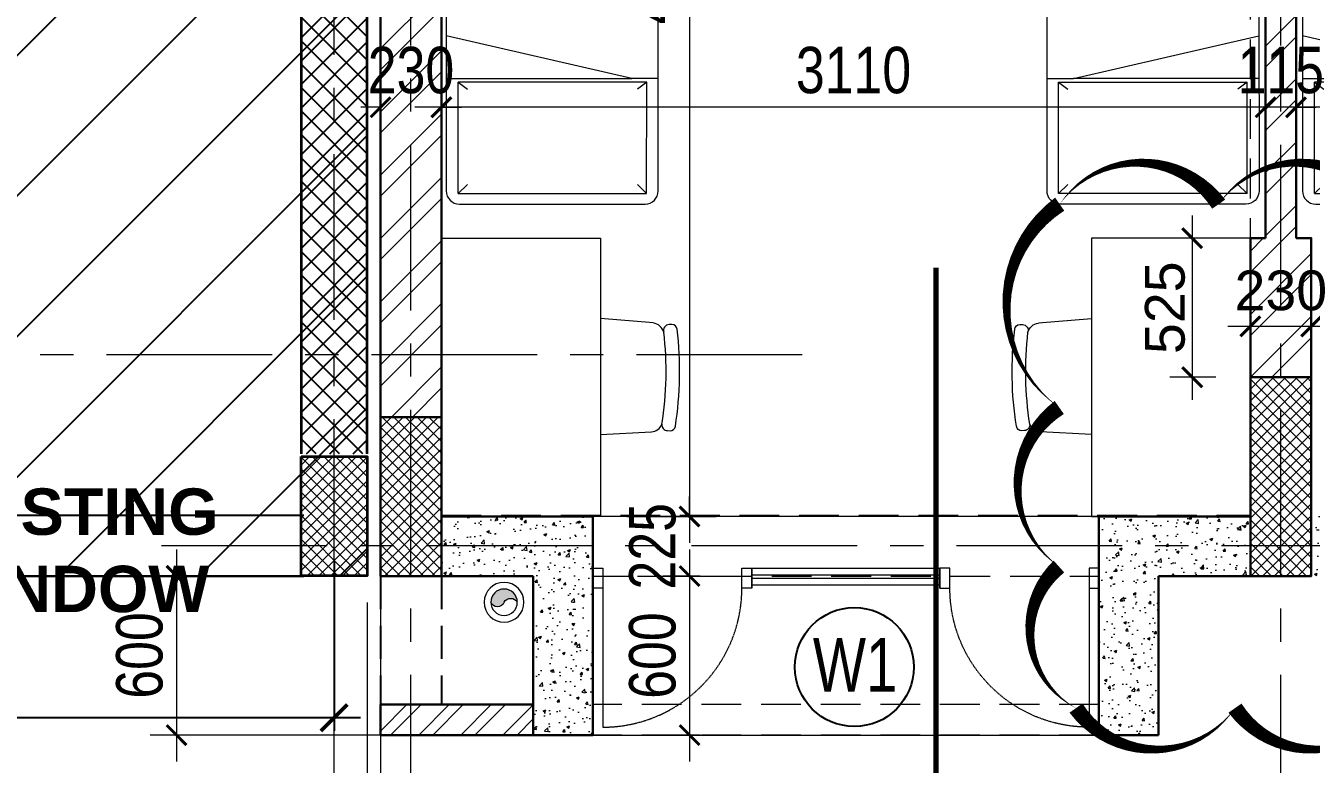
# Model space of a CAD drawing. Header units: millimetres. Extents: x -286480 to 108094, y -227925 to 10018.
# Drawn here: x -30907 to -26056, y -137284 to -134498 of the extents above; entities that cross this region are included whole.
import ezdxf

# ---------------------------------------------------------------- set-up
doc = ezdxf.new("R2010")
doc.units = ezdxf.units.MM
doc.header["$LTSCALE"] = 100
doc.header["$MEASUREMENT"] = 0
doc.header["$PDMODE"] = 67
doc.linetypes.add('CENTER', pattern=[2, 1.25, -0.25, 0.25, -0.25])
doc.linetypes.add('DASHED2', pattern=[0.375, 0.25, -0.125])
doc.layers.get('0').update_dxf_attribs({"lineweight": 25})
for name, color, linetype, lineweight in [('A-ANNO-COLUMN-HATCH', 253, 'Continuous', 9), ('A-ANNO-GRID', 251, 'CENTER', 9), ('A-ANNO-TEXT', 7, 'Continuous', 25), ('A-ANNO-WALL', 1, 'Continuous', 30), ('A-Wall Sec', 1, 'Continuous', 30), ('AAC BLOCK HATCH', 253, 'Continuous', 5), ('ACC BLOCK', 211, 'Continuous', 30), ('beam', 3, 'Continuous', 20), ('dim', 7, 'Continuous', 13), ('DIM INTERIOR', 4, 'Continuous', 5), ('DW-NO', 7, 'Continuous', 25), ('FURNITURE LAYOUT', 37, 'Continuous', 15), ('GLASS', 150, 'Continuous', 5), ('S-COL', 4, 'Continuous', 30), ('S-Concrete', 1, 'Continuous', 30), ('WALL HATCH', 24, 'Continuous', 9)]:
    doc.layers.add(name, color=color, linetype=linetype, lineweight=lineweight)
for name, color, linetype in [('A-Anno-Dims', 7, 'Continuous'), ('A-Elevation', 4, 'Continuous'), ('A-Wall Patt', 8, 'Continuous'), ('DIM1', 132, 'Continuous'), ('MKG VER.PIPE', 7, 'Continuous')]:
    doc.layers.add(name, color=color, linetype=linetype)
doc.styles.add('ARIAL', font='arial.ttf', dxfattribs={"width": 0.8})
doc.styles.add('SIZE', font='arial.ttf', dxfattribs={"width": 0.75, "height": 200})
doc.styles.get("Standard").update_dxf_attribs({"font": 'sanss___.ttf'})
doc.styles.add('Tower', font='arial.ttf', dxfattribs={"height": 250})
doc.dimstyles.new('D 75', dxfattribs={"dimtxt": 175, "dimasz": 75, "dimexe": 100, "dimexo": 100, "dimgap": 50, "dimtad": 1, "dimdec": 0, "dimrnd": 5, "dimzin": 0, "dimdsep": 46, "dimtxsty": 'ARIAL', "dimblk": 'ARCHTICK', "dimcen": 0.09, "dimdle": 100, "dimclrd": 256, "dimclrt": 256, "dimadec": 0, "dimazin": 0, "dimtfac": 1, "dimtdec": 0, "dimtix": 1, "dimtofl": 0, "dimtmove": 1, "dimatfit": 3, "dimfxl": 135, "dimtolj": 1, "dimtzin": 0, "dimlwd": 9, "dimlwe": 9, "dimarcsym": 0})
doc.dimstyles.new('D100', dxfattribs={"dimtxt": 175, "dimasz": 100, "dimexe": 85, "dimexo": 85, "dimgap": 25, "dimtad": 3, "dimdec": 0, "dimrnd": 5, "dimtxsty": 'Standard', "dimblk": 'ARCHTICK', "dimcen": 100, "dimdle": 85, "dimclrd": 256, "dimclre": 256, "dimclrt": 256, "dimadec": 0, "dimazin": 0, "dimtfac": 1, "dimtdec": 0, "dimtmove": 1, "dimatfit": 3, "dimfxl": 300, "dimlwd": -1, "dimlwe": -1, "dimarcsym": 0})
doc.dimstyles.new('IIITD_WD_L @ 100', dxfattribs={"dimscale": 100, "dimtxt": 2.5, "dimasz": 1, "dimexe": 0.5, "dimexo": 0.25, "dimgap": 0.3, "dimtad": 1, "dimdec": 0, "dimrnd": 1, "dimzin": 0, "dimdsep": 46, "dimtxsty": 'Standard', "dimblk": 'ARCHTICK', "dimcen": 0.2, "dimdle": 1, "dimclrd": 8, "dimclre": 8, "dimadec": 0, "dimazin": 0, "dimtfac": 1, "dimtdec": 0, "dimtofl": 0, "dimtmove": 0, "dimatfit": 0, "dimfxl": 2, "dimtolj": 1, "dimtzin": 0, "dimlwd": -1, "dimlwe": -1, "dimarcsym": 0})

# ---------------------------------------------------------------- blocks, each defined once
blk = doc.blocks.new('_ArchTick')
at = {"const_width": 0.15}
blk.add_lwpolyline([(-0.5, -0.5), (0.5, 0.5)], dxfattribs=at)
blk = doc.blocks.new('*D53')
at = {"layer": 'Defpoints', "color": 0, "ltscale": 0.1, "transparency": 16777216}
for p in [(-29906.1, -136573.5, -5.4), (-30338, -137174.3), (-29188.5, -137174.3, -29.3)]:
    blk.add_point(p, dxfattribs=at)
at = {"layer": 'dim', "lineweight": 9, "ltscale": 0.1, "transparency": 16777216}
blk.add_line((-30338, -136473.5), (-30338, -137274.3), dxfattribs=at)
at = {"layer": 'dim', "color": 0, "lineweight": 9, "ltscale": 0.1, "transparency": 16777216}
for p, q in [((-30006.1, -136573.5), (-30438, -136573.5)), ((-29288.5, -137174.3), (-30438, -137174.3))]:
    blk.add_line(p, q, dxfattribs=at)
at = {"layer": 'dim', "lineweight": 9, "ltscale": 0.1, "transparency": 16777216, "xscale": 75, "yscale": 75, "zscale": 75}
for p, rotation in [((-30338, -136573.5), 90), ((-30338, -137174.3), 270)]:
    blk.add_blockref('_ArchTick', p, dxfattribs=dict(at, rotation=rotation))
at = {"layer": 'dim', "ltscale": 0.1, "transparency": 16777216, "insert": (-30477.3, -136873.9), "char_height": 175, "attachment_point": 5, "rotation": 90, "style": 'ARIAL'}
blk.add_mtext('\\A1;600', dxfattribs=at)
blk = doc.blocks.new('A$C0E3E786B-flat-1')
at = {"ltscale": 0.1}
for p, q in [((855.2, 288.7, 0), (240.1, -46.1, 0)), ((1735, -1224.8, 0), (922.8, 268.6, 0)), ((220.2, -113.9, 0), (1032.4, -1607.3, 0)), ((1532.3, -852, 0), (1444.7, -899.7, 0)), ((1444.7, -899.7, 0), (752.9, -1093.3, 0)), ((829.6, -1234.5, 0), (1444.7, -899.7, 0)), ((1500.5, -885, 0), (875.6, -1225.1, 0)), ((1500.5, -885, 0), (1482.4, -924.7, 0)), ((1701.1, -1254, 0), (1500.5, -885, 0)), ((875.6, -1225.1, 0), (918.9, -1231.4, 0)), ((1076.3, -1594.1, 0), (875.6, -1225.1, 0)), ((1076.3, -1594.1, 0), (1701.1, -1254, 0)), ((1701.1, -1254, 0), (1654.4, -1240.9, 0)), ((1100.1, -1627.4, 0), (1715.1, -1292.6, 0)), ((1076.3, -1594.1, 0), (1090.9, -1547.7, 0))]:
    blk.add_line(p, q, dxfattribs=at)
for centre, start_param, end_param in [((879, 244.7, 0), 1.628397, 3.199193), ((264, -90, 0), 3.199193, 4.76999), ((1691.3, -1248.7, 0), 0.057601, 1.628397), ((1076.2, -1583.5, 0), 4.76999, 6.340786)]:
    blk.add_ellipse(centre, major_axis=(21.3, -45.2), ratio=0.996988, start_param=start_param, end_param=end_param, dxfattribs=at)
blk = doc.blocks.new('*D129')
at = {"layer": 'Defpoints', "color": 0, "ltscale": 0.1, "transparency": 16777216}
for p in [(-29618.2, -136573.5, 12.8), (-29568.2, -136573.5, 11.6), (-29618.2, -139317.1)]:
    blk.add_point(p, dxfattribs=at)
at = {"layer": 'dim', "color": 0, "lineweight": 9, "ltscale": 0.1, "transparency": 16777216}
for p, q in [((-29618.2, -136673.5), (-29618.2, -139417.1)), ((-29568.2, -136673.5), (-29568.2, -139417.1))]:
    blk.add_line(p, q, dxfattribs=at)
at = {"layer": 'dim', "lineweight": 9, "ltscale": 0.1, "transparency": 16777216}
for p, q in [((-29618.2, -139317.1), (-29693.2, -139317.1)), ((-29568.2, -139317.1), (-29493.2, -139317.1))]:
    blk.add_line(p, q, dxfattribs=at)
at = {"layer": 'dim', "lineweight": 9, "ltscale": 0.1, "transparency": 16777216, "xscale": 75, "yscale": 75, "zscale": 75}
blk.add_blockref('_ArchTick', (-29618.2, -139317.1), dxfattribs=at)
at = {"layer": 'dim', "lineweight": 9, "ltscale": 0.1, "transparency": 16777216, "xscale": 75, "yscale": 75, "zscale": 75, "rotation": 180}
blk.add_blockref('_ArchTick', (-29568.2, -139317.1), dxfattribs=at)
at = {"layer": 'dim', "ltscale": 0.1, "transparency": 16777216, "insert": (-29593.2, -139177.7), "char_height": 175, "attachment_point": 5, "style": 'ARIAL'}
blk.add_mtext('\\A1;50', dxfattribs=at)
blk = doc.blocks.new('*D134')
at = {"layer": 'A-Anno-Dims', "color": 8, "transparency": 16777216}
for p, q in [((-33943.2, -136516.6), (-33943.2, -137158.6)), ((-29743.2, -136517.3), (-29743.2, -137158.6)), ((-29643.2, -137108.6), (-34043.2, -137108.6))]:
    blk.add_line(p, q, dxfattribs=at)
at = {"layer": 'Defpoints', "color": 0, "transparency": 16777216}
for p in [(-33943.2, -136491.6), (-29743.2, -136492.3), (-33943.2, -137108.6)]:
    blk.add_point(p, dxfattribs=at)
at = {"layer": 'A-Anno-Dims', "color": 8, "transparency": 16777216, "xscale": 100, "yscale": 100, "zscale": 100, "rotation": 180}
blk.add_blockref('_ArchTick', (-33943.2, -137108.6), dxfattribs=at)
at = {"layer": 'A-Anno-Dims', "color": 8, "transparency": 16777216, "xscale": 100, "yscale": 100, "zscale": 100}
blk.add_blockref('_ArchTick', (-29743.2, -137108.6), dxfattribs=at)
at = {"layer": 'A-Anno-Dims', "color": 0, "transparency": 16777216, "insert": (-31843.2, -136949.8), "char_height": 250, "attachment_point": 5}
blk.add_mtext('\\A1;4200', dxfattribs=at)
blk = doc.blocks.new('_Open90')
at = {"color": 0, "linetype": 'ByBlock', "lineweight": -2}
for p, q in [((-0.5, 0.5), (0, 0)), ((0, 0), (-1, 0)), ((0, 0), (-0.5, -0.5))]:
    blk.add_line(p, q, dxfattribs=at)
blk = doc.blocks.new('*D302')
at = {"layer": 'Defpoints', "color": 0, "ltscale": 0.1, "transparency": 16777216}
for p in [(-29338.2, -134805.5), (-29338.2, -135139, -10.1), (-26228.2, -135139, -10.1)]:
    blk.add_point(p, dxfattribs=at)
at = {"layer": 'dim', "color": 0, "lineweight": 9, "ltscale": 0.1, "transparency": 16777216}
for p, q in [((-29338.2, -135039), (-29338.2, -134705.5)), ((-26228.2, -135039), (-26228.2, -134705.5))]:
    blk.add_line(p, q, dxfattribs=at)
at = {"layer": 'dim', "lineweight": 9, "ltscale": 0.1, "transparency": 16777216}
blk.add_line((-26128.2, -134805.5), (-29438.2, -134805.5), dxfattribs=at)
at = {"layer": 'dim', "lineweight": 9, "ltscale": 0.1, "transparency": 16777216, "xscale": 75, "yscale": 75, "zscale": 75, "rotation": 180}
blk.add_blockref('_ArchTick', (-29338.2, -134805.5), dxfattribs=at)
at = {"layer": 'dim', "lineweight": 9, "ltscale": 0.1, "transparency": 16777216, "xscale": 75, "yscale": 75, "zscale": 75}
blk.add_blockref('_ArchTick', (-26228.2, -134805.5), dxfattribs=at)
at = {"layer": 'dim', "ltscale": 0.1, "transparency": 16777216, "insert": (-27783.2, -134666.1), "char_height": 175, "attachment_point": 5, "style": 'ARIAL'}
blk.add_mtext('\\A1;3110', dxfattribs=at)
blk = doc.blocks.new('*D303')
at = {"layer": 'Defpoints', "color": 0, "ltscale": 0.1, "transparency": 16777216}
for p in [(-26113.2, -134805.5), (-26113.2, -135139, -10.1), (-23003.2, -135139, -10.1)]:
    blk.add_point(p, dxfattribs=at)
at = {"layer": 'dim', "color": 0, "lineweight": 9, "ltscale": 0.1, "transparency": 16777216}
for p, q in [((-26113.2, -135039), (-26113.2, -134705.5)), ((-23003.2, -135039), (-23003.2, -134705.5))]:
    blk.add_line(p, q, dxfattribs=at)
at = {"layer": 'dim', "lineweight": 9, "ltscale": 0.1, "transparency": 16777216}
blk.add_line((-22903.2, -134805.5), (-26213.2, -134805.5), dxfattribs=at)
at = {"layer": 'dim', "lineweight": 9, "ltscale": 0.1, "transparency": 16777216, "xscale": 75, "yscale": 75, "zscale": 75, "rotation": 180}
blk.add_blockref('_ArchTick', (-26113.2, -134805.5), dxfattribs=at)
at = {"layer": 'dim', "lineweight": 9, "ltscale": 0.1, "transparency": 16777216, "xscale": 75, "yscale": 75, "zscale": 75}
blk.add_blockref('_ArchTick', (-23003.2, -134805.5), dxfattribs=at)
at = {"layer": 'dim', "ltscale": 0.1, "transparency": 16777216, "insert": (-24558.2, -134666.1), "char_height": 175, "attachment_point": 5, "style": 'ARIAL'}
blk.add_mtext('\\A1;3110', dxfattribs=at)
blk = doc.blocks.new('*D308')
at = {"layer": 'Defpoints', "color": 0, "ltscale": 0.1, "transparency": 16777216}
for p in [(-26228.2, -134805.5), (-26228.2, -135129, 0), (-26113.2, -135129)]:
    blk.add_point(p, dxfattribs=at)
at = {"layer": 'dim', "color": 0, "lineweight": 9, "ltscale": 0.1, "transparency": 16777216}
for p, q in [((-26228.2, -135029), (-26228.2, -134705.5)), ((-26113.2, -135029), (-26113.2, -134705.5))]:
    blk.add_line(p, q, dxfattribs=at)
at = {"layer": 'dim', "lineweight": 9, "ltscale": 0.1, "transparency": 16777216}
for p, q in [((-26228.2, -134805.5), (-26303.2, -134805.5)), ((-26113.2, -134805.5), (-26038.2, -134805.5))]:
    blk.add_line(p, q, dxfattribs=at)
at = {"layer": 'dim', "lineweight": 9, "ltscale": 0.1, "transparency": 16777216, "xscale": 75, "yscale": 75, "zscale": 75}
blk.add_blockref('_ArchTick', (-26228.2, -134805.5), dxfattribs=at)
at = {"layer": 'dim', "lineweight": 9, "ltscale": 0.1, "transparency": 16777216, "xscale": 75, "yscale": 75, "zscale": 75, "rotation": 180}
blk.add_blockref('_ArchTick', (-26113.2, -134805.5), dxfattribs=at)
at = {"layer": 'dim', "ltscale": 0.1, "transparency": 16777216, "insert": (-26170.7, -134666.1), "char_height": 175, "attachment_point": 5, "style": 'ARIAL'}
blk.add_mtext('\\A1;115', dxfattribs=at)
blk = doc.blocks.new('*D309')
at = {"layer": 'Defpoints', "color": 0, "ltscale": 0.1, "transparency": 16777216}
for p in [(-29338.2, -134805.5), (-29568.1, -135129, -14.8), (-29338.2, -135129, 0)]:
    blk.add_point(p, dxfattribs=at)
at = {"layer": 'dim', "color": 0, "lineweight": 9, "ltscale": 0.1, "transparency": 16777216}
for p, q in [((-29568.1, -135029), (-29568.1, -134705.5)), ((-29338.2, -135029), (-29338.2, -134705.5))]:
    blk.add_line(p, q, dxfattribs=at)
at = {"layer": 'dim', "lineweight": 9, "ltscale": 0.1, "transparency": 16777216}
for p, q in [((-29568.1, -134805.5), (-29643.1, -134805.5)), ((-29338.2, -134805.5), (-29263.2, -134805.5))]:
    blk.add_line(p, q, dxfattribs=at)
at = {"layer": 'dim', "lineweight": 9, "ltscale": 0.1, "transparency": 16777216, "xscale": 75, "yscale": 75, "zscale": 75}
blk.add_blockref('_ArchTick', (-29568.1, -134805.5), dxfattribs=at)
at = {"layer": 'dim', "lineweight": 9, "ltscale": 0.1, "transparency": 16777216, "xscale": 75, "yscale": 75, "zscale": 75, "rotation": 180}
blk.add_blockref('_ArchTick', (-29338.2, -134805.5), dxfattribs=at)
at = {"layer": 'dim', "ltscale": 0.1, "transparency": 16777216, "insert": (-29453.2, -134666.1), "char_height": 175, "attachment_point": 5, "style": 'ARIAL'}
blk.add_mtext('\\A1;230', dxfattribs=at)
blk = doc.blocks.new('*D284')
at = {"layer": 'Defpoints', "color": 0, "ltscale": 0.1, "transparency": 16777216}
for p in [(-28669.6, -132199.3, 0.3), (-28738.3, -136349.3, 12.2), (-28402, -136349.3)]:
    blk.add_point(p, dxfattribs=at)
at = {"layer": 'dim', "lineweight": 9, "ltscale": 0.1, "transparency": 16777216}
blk.add_line((-28402, -132099.3), (-28402, -136449.3), dxfattribs=at)
at = {"layer": 'dim', "color": 0, "lineweight": 9, "ltscale": 0.1, "transparency": 16777216}
for p, q in [((-28569.6, -132199.3), (-28302, -132199.3)), ((-28638.3, -136349.3), (-28302, -136349.3))]:
    blk.add_line(p, q, dxfattribs=at)
at = {"layer": 'dim', "lineweight": 9, "ltscale": 0.1, "transparency": 16777216, "xscale": 75, "yscale": 75, "zscale": 75}
for p, rotation in [((-28402, -132199.3), 90), ((-28402, -136349.3), 270)]:
    blk.add_blockref('_ArchTick', p, dxfattribs=dict(at, rotation=rotation))
at = {"layer": 'dim', "ltscale": 0.1, "transparency": 16777216, "insert": (-28541.4, -134274.3), "char_height": 175, "attachment_point": 5, "rotation": 90, "style": 'ARIAL'}
blk.add_mtext('\\A1;4150', dxfattribs=at)
blk = doc.blocks.new('*D270')
at = {"layer": 'Defpoints', "color": 0, "ltscale": 0.1, "transparency": 16777216}
for p in [(-29568.2, -136574.3), (-16553.2, -138739.2, 11.6), (-29568.2, -139317.8)]:
    blk.add_point(p, dxfattribs=at)
at = {"layer": 'dim', "color": 0, "lineweight": 9, "ltscale": 0.1, "transparency": 16777216}
for p, q in [((-29568.2, -136674.3), (-29568.2, -139417.8)), ((-16553.2, -138839.2), (-16553.2, -139417.8))]:
    blk.add_line(p, q, dxfattribs=at)
at = {"layer": 'dim', "lineweight": 9, "ltscale": 0.1, "transparency": 16777216}
blk.add_line((-16453.2, -139317.8), (-29668.2, -139317.8), dxfattribs=at)
at = {"layer": 'dim', "lineweight": 9, "ltscale": 0.1, "transparency": 16777216, "xscale": 75, "yscale": 75, "zscale": 75, "rotation": 180}
blk.add_blockref('_ArchTick', (-29568.2, -139317.8), dxfattribs=at)
at = {"layer": 'dim', "lineweight": 9, "ltscale": 0.1, "transparency": 16777216, "xscale": 75, "yscale": 75, "zscale": 75}
blk.add_blockref('_ArchTick', (-16553.2, -139317.8), dxfattribs=at)
at = {"layer": 'dim', "ltscale": 0.1, "transparency": 16777216, "insert": (-23060.7, -139178.4), "char_height": 175, "attachment_point": 5, "style": 'ARIAL'}
blk.add_mtext('\\A1;13015', dxfattribs=at)
blk = doc.blocks.new('*D277')
at = {"layer": 'Defpoints', "color": 0, "ltscale": 0.1, "transparency": 16777216}
for p in [(-29618.2, -136574.3), (-29568.2, -136574.3, 29.7), (-29618.2, -139317.8)]:
    blk.add_point(p, dxfattribs=at)
at = {"layer": 'dim', "color": 0, "lineweight": 9, "ltscale": 0.1, "transparency": 16777216}
for p, q in [((-29618.2, -136674.3), (-29618.2, -139417.8)), ((-29568.2, -136674.3), (-29568.2, -139417.8))]:
    blk.add_line(p, q, dxfattribs=at)
at = {"layer": 'dim', "lineweight": 9, "ltscale": 0.1, "transparency": 16777216}
for p, q in [((-29618.2, -139317.8), (-29693.2, -139317.8)), ((-29568.2, -139317.8), (-29493.2, -139317.8))]:
    blk.add_line(p, q, dxfattribs=at)
at = {"layer": 'dim', "lineweight": 9, "ltscale": 0.1, "transparency": 16777216, "xscale": 75, "yscale": 75, "zscale": 75}
blk.add_blockref('_ArchTick', (-29618.2, -139317.8), dxfattribs=at)
at = {"layer": 'dim', "lineweight": 9, "ltscale": 0.1, "transparency": 16777216, "xscale": 75, "yscale": 75, "zscale": 75, "rotation": 180}
blk.add_blockref('_ArchTick', (-29568.2, -139317.8), dxfattribs=at)
at = {"layer": 'dim', "ltscale": 0.1, "transparency": 16777216, "insert": (-29593.2, -139178.5), "char_height": 175, "attachment_point": 5, "style": 'ARIAL'}
blk.add_mtext('\\A1;50', dxfattribs=at)
blk = doc.blocks.new('*D347')
at = {"layer": 'Defpoints', "color": 0, "ltscale": 0.1, "transparency": 16777216}
for p in [(-28262.1, -136574.3, -0.7), (-28402, -137174.3), (-28262.1, -137174.3, 1.1)]:
    blk.add_point(p, dxfattribs=at)
at = {"layer": 'dim', "lineweight": 9, "ltscale": 0.1, "transparency": 16777216}
blk.add_line((-28402, -136474.3), (-28402, -137274.3), dxfattribs=at)
at = {"layer": 'dim', "color": 0, "lineweight": 9, "ltscale": 0.1, "transparency": 16777216}
for p, q in [((-28362.1, -136574.3), (-28502, -136574.3)), ((-28362.1, -137174.3), (-28502, -137174.3))]:
    blk.add_line(p, q, dxfattribs=at)
at = {"layer": 'dim', "lineweight": 9, "ltscale": 0.1, "transparency": 16777216, "xscale": 75, "yscale": 75, "zscale": 75}
for p, rotation in [((-28402, -136574.3), 90), ((-28402, -137174.3), 270)]:
    blk.add_blockref('_ArchTick', p, dxfattribs=dict(at, rotation=rotation))
at = {"layer": 'dim', "ltscale": 0.1, "transparency": 16777216, "insert": (-28541.4, -136874.3), "char_height": 175, "attachment_point": 5, "rotation": 90, "style": 'ARIAL'}
blk.add_mtext('\\A1;600', dxfattribs=at)
blk = doc.blocks.new('door-700')
at = {"linetype": 'Continuous'}
for p, q in [((-50, 100), (-50, 800)), ((-800, 100), (-800, 0)), ((0, 100), (0, 0))]:
    blk.add_line(p, q, dxfattribs=at)
at = {"linetype": 'DASHED2', "ltscale": 0.1}
blk.add_arc((-50, 100), 700, 90, 180, dxfattribs=at)
at = {"linetype": 'Continuous'}
for points in [[(-750, 0), (-800, 0), (-800, 100), (-750, 100)], [(0, 0), (-50, 0), (-50, 100), (0, 100)]]:
    blk.add_3dface(points, dxfattribs=at)
blk = doc.blocks.new('*D410')
at = {"layer": 'Defpoints', "color": 0, "ltscale": 0.1, "transparency": 16777216}
for p in [(-28738.3, -136349.3, 41.9), (-28699, -136574.3, 10.2), (-28402, -136574.3)]:
    blk.add_point(p, dxfattribs=at)
at = {"layer": 'dim', "lineweight": 9, "ltscale": 0.1, "transparency": 16777216}
for p, q in [((-28402, -136349.3), (-28402, -136274.3)), ((-28402, -136574.3), (-28402, -136649.3))]:
    blk.add_line(p, q, dxfattribs=at)
at = {"layer": 'dim', "color": 0, "lineweight": 9, "ltscale": 0.1, "transparency": 16777216}
for p, q in [((-28638.3, -136349.3), (-28302, -136349.3)), ((-28599, -136574.3), (-28302, -136574.3))]:
    blk.add_line(p, q, dxfattribs=at)
at = {"layer": 'dim', "lineweight": 9, "ltscale": 0.1, "transparency": 16777216, "xscale": 75, "yscale": 75, "zscale": 75}
for p, rotation in [((-28402, -136349.3), 270), ((-28402, -136574.3), 90)]:
    blk.add_blockref('_ArchTick', p, dxfattribs=dict(at, rotation=rotation))
at = {"layer": 'dim', "ltscale": 0.1, "transparency": 16777216, "insert": (-28541.4, -136461.8), "char_height": 175, "attachment_point": 5, "rotation": 90, "style": 'ARIAL'}
blk.add_mtext('\\A1;225', dxfattribs=at)
blk = doc.blocks.new('table')
at = {"layer": 'FURNITURE LAYOUT', "ltscale": 0.1, "extrusion": (0.00024973, 0.002858, 0.999996)}
for p, q in [((102448.2, -203232.7, 8), (102255.7, -203241.8, 8.1)), ((102248.5, -203652.8, 9.3), (102448.2, -203670.1, 9.3))]:
    blk.add_line(p, q, dxfattribs=at)
at = {"layer": 'FURNITURE LAYOUT', "ltscale": 0.1, "elevation": 7.1}
blk.add_lwpolyline([(102448.3, -202922.9), (103048.2, -202922.9), (103048.2, -203972.9), (102448.3, -203972.9)], close=True, dxfattribs=at)
at = {"layer": 'FURNITURE LAYOUT', "ltscale": 0.1, "extrusion": (0.00024973, 0.002858, 0.999996), "elevation": -547.2}
blk.add_lwpolyline([(102216, -203270, 0.431626), (102195.6, -203246), (102185.5, -203245.8, 0.368177), (102165.4, -203262.3, 0.069082), (102158.9, -203628.8, 0.368177), (102178.3, -203646), (102188.5, -203646.2, 0.497842), (102209, -203617.4)], format="xyb", dxfattribs=at)
at = {"layer": 'FURNITURE LAYOUT', "ltscale": 0.1, "extrusion": (0.00024973, 0.002858, 0.999996)}
for centre, radius, start, end in [((103479.8, -203469, -547.2), 1279.4, 171.0536, 186.6583), ((102261.7, -203291.1, -547.2), 50.4, 96.9051, 155.3357), ((102255.9, -203603.8, -547.2), 48.8, 196.1022, 261.3279)]:
    blk.add_arc(centre, radius, start, end, dxfattribs=at)
blk = doc.blocks.new('*D532')
at = {"layer": 'Defpoints', "color": 0, "ltscale": 0.1, "transparency": 16777216}
for p in [(-26285.7, -135514.3, 22.2), (-26055.7, -135514.3, -72.3), (-26285.7, -135632.3)]:
    blk.add_point(p, dxfattribs=at)
at = {"layer": 'DIM INTERIOR', "ltscale": 0.1, "transparency": 16777216}
for p, q in [((-26055.7, -135594.3), (-26055.7, -135717.3)), ((-25970.7, -135632.3), (-26370.7, -135632.3)), ((-26285.7, -135598.8), (-26285.7, -135717.3))]:
    blk.add_line(p, q, dxfattribs=at)
at = {"layer": 'DIM INTERIOR', "ltscale": 0.1, "transparency": 16777216, "xscale": 75, "yscale": 75, "zscale": 75, "rotation": 180}
blk.add_blockref('_ArchTick', (-26285.7, -135632.3), dxfattribs=at)
at = {"layer": 'DIM INTERIOR', "ltscale": 0.1, "transparency": 16777216, "xscale": 75, "yscale": 75, "zscale": 75}
blk.add_blockref('_ArchTick', (-26055.7, -135632.3), dxfattribs=at)
at = {"layer": 'DIM INTERIOR', "ltscale": 0.1, "transparency": 16777216, "insert": (-26170.7, -135497.3), "char_height": 175, "attachment_point": 5}
blk.add_mtext('{\\H0.85714x;230}', dxfattribs=at)
blk = doc.blocks.new('*D568')
at = {"layer": 'Defpoints', "color": 0, "ltscale": 0.1, "transparency": 16777216}
for p in [(-26211.8, -135299.3, 42.6), (-26505.1, -135824.3), (-26211.8, -135824.3, 42.6)]:
    blk.add_point(p, dxfattribs=at)
at = {"layer": 'DIM INTERIOR', "ltscale": 0.1, "transparency": 16777216}
for p, q in [((-26505.1, -135214.3), (-26505.1, -135909.3)), ((-26416.2, -135299.3), (-26590.1, -135299.3)), ((-26416.2, -135824.3), (-26590.1, -135824.3))]:
    blk.add_line(p, q, dxfattribs=at)
at = {"layer": 'DIM INTERIOR', "ltscale": 0.1, "transparency": 16777216, "xscale": 75, "yscale": 75, "zscale": 75}
for p, rotation in [((-26505.1, -135299.3), 90), ((-26505.1, -135824.3), 270)]:
    blk.add_blockref('_ArchTick', p, dxfattribs=dict(at, rotation=rotation))
at = {"layer": 'DIM INTERIOR', "ltscale": 0.1, "transparency": 16777216, "insert": (-26607.4, -135561.8), "char_height": 175, "attachment_point": 5, "rotation": 90}
blk.add_mtext('{\\H0.85714x;525}', dxfattribs=at)
blk = doc.blocks.new('CER')
at = {"lineweight": 13}
blk.add_hatch(color=256, dxfattribs=at).paths.add_polyline_path([(0, 0, 0.69316), (-50, 0, 1), (50, 0, -0.588454)])
for radius in [75, 50]:
    blk.add_circle((0, 0), radius, dxfattribs=at)
for centre, radius, start, end in [((-25, -9.4), 26.7, 20.5437, 159.4563), ((25, 13.9), 28.6, 209.0503, 330.9497)]:
    blk.add_arc(centre, radius, start, end, dxfattribs=at)

msp = doc.modelspace()

# ---------------------------------------------------------------- hatches: boundary and pattern name
at = {"ltscale": 0.1, "true_color": 0xbdbdbd}
h = msp.add_hatch(dxfattribs=at)
h.set_pattern_fill('ANSI31', color=9, scale=3000)
h.set_pattern_definition([(45, (250.1, -34476.76), (-265.165, 265.165), [])])
h.paths.add_polyline_path([(-38569.7, -126799.2), (-38569.7, -131082.4), (-38443.4, -131082.4), (-38675, -131170), (-38569.7, -131170), (-38569.7, -135869.2), (-34058.2, -135869.2), (-34058.2, -136574.2), (-29618.2, -136573.5), (-29618.2, -126799.3), (-33808.2, -126799.2)])
at = {"layer": 'A-ANNO-COLUMN-HATCH', "lineweight": 9, "ltscale": 0.1}
h = msp.add_hatch(dxfattribs=at)
h.set_pattern_fill('ANSI37', color=256, scale=250, angle=-90)
h.set_pattern_definition([(315, (-61975.894, 6543.02), (22.097087, 22.097087), []), (45, (-61975.894, 6543.02), (-22.097087, 22.097087), [])])
h.paths.add_polyline_path([(-26285.7, -135824.3), (-26285.7, -136574.3), (-26055.7, -136574.3), (-26055.7, -135824.3)])
h = msp.add_hatch(dxfattribs=at)
h.set_pattern_fill('ANSI37', color=256, scale=250)
h.set_pattern_definition([(45, (-155807.633, -64397.413), (-22.097087, 22.097087), []), (135, (-155807.633, -64397.413), (-22.097087, -22.097087), [])])
h.paths.add_polyline_path([(-29338.2, -136574.3), (-29338.3, -135974.3), (-29568.3, -135974.3), (-29568.2, -136574.3)])
at = {"layer": 'A-Wall Patt'}
h = msp.add_hatch(dxfattribs=at)
h.set_pattern_fill('ANSI37', color=256, scale=500, angle=90, style=0)
h.set_pattern_definition([(135, (63243.24, 160182.245), (-44.194174, -44.194174), []), (225, (63243.24, 160182.245), (44.194174, -44.194174), [])])
h.paths.add_polyline_path([(-29868.2, -132683.5), (-29868.2, -136113.5), (-29618.2, -136113.5), (-29618.2, -132683.5)])
at = {"layer": 'AAC BLOCK HATCH'}
h = msp.add_hatch(dxfattribs=at)
h.set_pattern_fill('AR-CONC', color=256, scale=15, style=0)
h.set_pattern_definition([(50, (-116347.61, 77631.66), (107.589027, -9.41282), [11.25, -123.75]), (355, (-116347.61, 77631.66), (-20.8127, 112.82882), [9, -99]), (100.451444, (-116338.64, 77630.88), (86.776327, 103.416), [9.56103, -105.171317]), (46.1842, (-116347.61, 77661.66), (160.0862, -24.82789), [16.875, -185.625]), (96.635635, (-116334.27, 77659.59), (140.19929, 146.11779), [14.34155, -157.75706]), (351.18416, (-116347.61, 77661.66), (140.19929, 146.11779), [13.5, -148.5]), (21, (-116332.61, 77654.16), (89.536058, -60.392834), [11.25, -123.75]), (326, (-116332.61, 77654.16), (36.4973, 108.772507), [9, -99]), (71.451445, (-116325.15, 77649.13), (126.033357, 48.379673), [9.56103, -105.171317]), (37.5, (-116347.61, 77631.66), (1.823978, 49.934078), [0, -97.8, 0, -100.5, 0, -99.375]), (7.5, (-116347.61, 77631.66), (39.46043, 59.161757), [0, -57.3, 0, -95.55, 0, -37.875]), (327.5, (-116381.06, 77631.66), (80.0733654, -3.383231), [0, -37.5, 0, -117, 0, -155.25]), (317.5, (-116396.06, 77631.66), (87.477925, 15.015747), [0, -48.75, 0, -77.7, 0, -110.25])])
h.paths.add_polyline_path([(-28767, -136349.3), (-29338.2, -136349.3), (-29338.2, -136459.3), (-28767, -136459.3)])
h.paths.add_polyline_path([(-28767, -136459.3), (-29338.2, -136459.3), (-29338.2, -136574.3), (-28992, -136574.3), (-28992, -137174.3), (-28767, -137174.3)])
h = msp.add_hatch(dxfattribs=at)
h.set_pattern_fill('AR-CONC', color=256, scale=15, style=0)
h.set_pattern_definition([(50, (-113861, 121384.61), (107.589027, -9.41282), [11.25, -123.75]), (355, (-113861, 121384.61), (-20.8127, 112.82882), [9, -99]), (100.451444, (-113852.03, 121383.83), (86.776327, 103.416), [9.56103, -105.171317]), (46.1842, (-113861, 121414.61), (160.0862, -24.82789), [16.875, -185.625]), (96.635635, (-113847.66, 121412.54), (140.19929, 146.11779), [14.34155, -157.75706]), (351.184164, (-113861, 121414.61), (140.19929, 146.11779), [13.5, -148.5]), (21, (-113846, 121407.11), (89.536058, -60.392834), [11.25, -123.75]), (326, (-113846, 121407.11), (36.4973, 108.772507), [9, -99]), (71.451445, (-113838.54, 121402.08), (126.033357, 48.379673), [9.56103, -105.171317]), (37.5, (-113860.998, 121384.613), (1.8239783, 49.934078), [0, -97.8, 0, -100.5, 0, -99.375]), (7.5, (-113861, 121384.613), (39.460431, 59.161757), [0, -57.3, 0, -95.55, 0, -37.875]), (327.5, (-113894.448, 121384.613), (80.0733654, -3.383231), [0, -37.5, 0, -117, 0, -155.25]), (317.5, (-113909.45, 121384.61), (87.477925, 15.015747), [0, -48.75, 0, -77.7, 0, -110.25])])
h.paths.add_polyline_path([(-26632, -136574.3), (-26285.7, -136574.3), (-26285.7, -136459.3), (-26857, -136459.3), (-26857, -137174.3), (-26632, -137174.3)])
h.paths.add_polyline_path([(-26285.7, -136349.3), (-26857, -136349.3), (-26857, -136459.3), (-26285.7, -136459.3)])
h.paths.add_polyline_path([(-25513.2, -136349.3), (-26055.7, -136349.3), (-26055.7, -136459.3), (-25513.2, -136459.3)])
h.paths.add_polyline_path([(-25513.2, -136459.3), (-26055.7, -136459.3), (-26055.7, -136574.3), (-25738.2, -136574.3), (-25738.2, -137174.3), (-25513.2, -137174.3)])
at = {"layer": 'WALL HATCH', "ltscale": 0.1}
h = msp.add_hatch(dxfattribs=at)
h.set_pattern_fill('ANSI32', color=256, scale=450, style=0)
h.paths.add_polyline_path([(-26228.2, -135299.3), (-26113.2, -135299.3), (-26113.2, -132314.2), (-26228.2, -132314.2)])
h = msp.add_hatch(dxfattribs=at)
h.set_pattern_fill('ANSI32', color=256, scale=450, style=0)
h.set_pattern_definition([(45, (377.69, -7030.67), (-119.32427, 119.32427), []), (45, (457.24, -7030.67), (-119.32427, 119.32427), [])])
h.paths.add_polyline_path([(-29337.6, -132684.3), (-29567.6, -132684.3), (-29568.9, -135974.3), (-29338.9, -135974.3)])
h = msp.add_hatch(dxfattribs=at)
h.set_pattern_fill('ANSI32', color=256, scale=450, style=0)
h.paths.add_polyline_path([(-26285.7, -135824.3), (-26055.7, -135824.3), (-26055.7, -135299.3), (-26285.7, -135299.3)])
h = msp.add_hatch(dxfattribs=at)
h.set_pattern_fill('ANSI32', color=256, scale=300, style=0)
h.set_pattern_definition([(45, (-113861, 45198), (-79.54951, 79.54951), []), (45, (-113807.96, 45198), (-79.54951, 79.54951), [])])
h.paths.add_polyline_path([(-29568.2, -137174.3), (-28992, -137174.3), (-28992, -137059.3), (-29568.2, -137059.3)])

# ---------------------------------------------------------------- linework, layer by layer
at = {"color": 12, "ltscale": 0.5, "true_color": 0xe00000, "const_width": 20, "elevation": 9.1}
msp.add_lwpolyline([(-27715.8, -138181.5), (-27471.8, -138181.5), (-27471.8, -135410.9)], dxfattribs=at)
at = {"layer": 'A-ANNO-COLUMN-HATCH', "linetype": 'Continuous', "lineweight": 9, "ltscale": 0.1}
for p, q in [((-29868.2, -136155.2), (-29835.8, -136122.8)), ((-29868.2, -136199.4), (-29791.6, -136122.8)), ((-29868.2, -136243.6), (-29747.4, -136122.8)), ((-29868.2, -136287.8), (-29703.2, -136122.8)), ((-29868.2, -136332), (-29659, -136122.8)), ((-29618.2, -136375.1), (-29868.2, -136125.1)), ((-29868.2, -136376.2), (-29618.2, -136126.2)), ((-29618.2, -136330.9), (-29826.3, -136122.8)), ((-29618.2, -136286.7), (-29782.1, -136122.8)), ((-29618.2, -136242.5), (-29737.9, -136122.8)), ((-29618.2, -136198.3), (-29693.7, -136122.8)), ((-29618.2, -136154.1), (-29649.5, -136122.8)), ((-29618.2, -136419.3), (-29868.2, -136169.3)), ((-29868.2, -136420.4), (-29618.2, -136170.4)), ((-29618.2, -136463.5), (-29868.2, -136213.5)), ((-29868.2, -136464.6), (-29618.2, -136214.6)), ((-29618.2, -136507.7), (-29868.2, -136257.7)), ((-29868.2, -136508.7), (-29618.2, -136258.7)), ((-29618.2, -136551.9), (-29868.2, -136301.9)), ((-29868.2, -136552.9), (-29618.2, -136302.9)), ((-29640.8, -136573.5), (-29868.2, -136346.1)), ((-29844.6, -136573.5), (-29618.2, -136347.1)), ((-29685, -136573.5), (-29868.2, -136390.3)), ((-29800.4, -136573.5), (-29618.2, -136391.3)), ((-29729.2, -136573.5), (-29868.2, -136434.5)), ((-29756.2, -136573.5), (-29618.2, -136435.5)), ((-29773.4, -136573.5), (-29868.2, -136478.7)), ((-29712, -136573.5), (-29618.2, -136479.7)), ((-29817.6, -136573.5), (-29868.2, -136522.9)), ((-29861.7, -136573.5), (-29868.2, -136567.1)), ((-29667.8, -136573.5), (-29618.2, -136523.9)), ((-29623.6, -136573.5), (-29618.2, -136568.1))]:
    msp.add_line(p, q, dxfattribs=at)
at = {"layer": 'A-ANNO-GRID', "ltscale": 5}
for p, q in [((-29453.2, -140571.8, -1.8), (-29453.2, -124321.4, -1.8)), ((-26170.7, -140571.8, -20.7), (-26170.7, -124321.4, -20.7)), ((-29743.2, -137607.2, 12.8), (-29743.2, -124822.1, 12.8)), ((-27977.4, -135739.2, 12.8), (-39374.7, -135739.2, 12.8)), ((-30394.7, -136459.3, -1.8), (-4567.5, -136459.3, -1.8))]:
    msp.add_line(p, q, dxfattribs=at)
at = {"layer": 'A-ANNO-WALL', "ltscale": 0.1, "extrusion": (5.90536e-11, 0.002858, 0.999996)}
for p, q in [((-26228.2, -135299.3, 20.8), (-26228.2, -132314.3, 12.3)), ((-29338.2, -136574.3, 11.7), (-29338.2, -132684.3, 11.7))]:
    msp.add_line(p, q, dxfattribs=at)
at = {"layer": 'A-ANNO-WALL', "ltscale": 0.1, "extrusion": (-5.90536e-11, 0.002858, 0.999996)}
msp.add_line((-26113.2, -135299.3, 20.8), (-26113.2, -132314.3, 12.3), dxfattribs=at)
at = {"layer": 'A-ANNO-WALL', "ltscale": 0.1}
for p, q in [((-29568.2, -132684.3, 11.7), (-29568.2, -135974.3, 11.7)), ((-28992, -137059.3, -12.2), (-29568.2, -137059.3, -12.2)), ((-29568.2, -137174.3, -13.8), (-29568.2, -137059.3, -12.2)), ((-28992, -137174.3, -12.2), (-29568.2, -137174.3, -12.2))]:
    msp.add_line(p, q, dxfattribs=at)
at = {"layer": 'A-ANNO-WALL', "ltscale": 0.1, "elevation": 20.8}
for points in [[(-26285.7, -135824.3), (-26285.7, -135299.3), (-26228.2, -135299.3)], [(-26055.7, -135824.3), (-26055.7, -135299.3), (-26113.2, -135299.3)]]:
    msp.add_lwpolyline(points, dxfattribs=at)
at = {"layer": 'A-Elevation'}
for p, q in [((-31657.2, -136344.2), (-29857.4, -136344.2)), ((-31657.2, -136574.2), (-29857.4, -136574.2))]:
    msp.add_line(p, q, dxfattribs=at)
at = {"layer": 'A-Wall Sec', "lineweight": 35}
for p, q in [((-29868.2, -132543.5, 12.8), (-29868.2, -136113.5, 12.8)), ((-29618.2, -136113.5, 12.8), (-29618.2, -132543.5, 12.8))]:
    msp.add_line(p, q, dxfattribs=at)
at = {"layer": 'A-Wall Sec', "color": 1, "ltscale": 0.5, "true_color": 0xf50000}
msp.add_lwpolyline([(-25743.6, -137072.6, 0, 60, -0.520567), (-26343.6, -137072.6, 0, 60, -0.520567), (-26943.6, -137072.6, 0, 60, -0.520567), (-27008.1, -136538.2, 0, 60, -0.520567), (-27006.8, -135938.2, 0, 60, -0.520567), (-27005.2, -135171, 0, 60, -0.520567), (-26405.2, -135171, 0, 60, -0.520567), (-25805.2, -135171, 0, 60, -0.520567)], format="xyseb", dxfattribs=at)
at = {"layer": 'ACC BLOCK', "ltscale": 0.5, "extrusion": (5.90536e-11, 0.002858, 0.999996)}
for p, q in [((-29338.2, -136349.3, -7.9), (-28767, -136349.3, -7.9)), ((-28767, -136349.3, -7.9), (-28767, -137174.3, -7.9)), ((-29338.2, -136574.3, 11.7), (-28992, -136574.3, -7.9)), ((-28992, -136574.3, -7.9), (-28992, -137174.3, -7.9)), ((-26632, -136574.3, 24.5), (-26285.7, -136574.3, 24.5)), ((-28992, -137174.3, -7.9), (-28767, -137174.3, -7.9))]:
    msp.add_line(p, q, dxfattribs=at)
at = {"layer": 'ACC BLOCK', "ltscale": 0.5, "extrusion": (-5.90536e-11, 0.002858, 0.999996)}
for p, q in [((-26285.7, -136349.3, 24.5), (-26857, -136349.3, 24.5)), ((-26857, -136349.3, -20.7), (-26857, -137174.3, -20.7)), ((-26632, -136574.3, -20.7), (-26632, -137174.3, -20.7)), ((-26632, -137174.3, -20.7), (-26857, -137174.3, -20.7))]:
    msp.add_line(p, q, dxfattribs=at)
at = {"layer": 'beam', "linetype": 'DASHED2', "ltscale": 6}
for p, q in [((-26285.7, -135824.3, 24.5), (-26285.7, -132314.3, 24.5)), ((-29568.2, -132684.3, -3.2), (-29568.2, -135974.3, 11.7)), ((-29338.2, -132684.3, -3.2), (-29338.2, -135974.3, 11.7)), ((-29338.2, -136344.3, 11.7), (-26285.7, -136344.3, 24.5)), ((-29338.2, -136574.3, 11.7), (-28992, -136574.3, 13.1)), ((-28992, -136574.3, -7.9), (-28992, -137059.3, -12.2)), ((-28767, -136574.3, -7.9), (-28767, -137059.3, -7.9)), ((-28767, -136574.3, 14.1), (-26857, -136574.3, 22.1)), ((-26857, -136574.3, -20.7), (-26857, -137059.3, -20.7)), ((-26632, -136574.3, -20.7), (-26632, -137174.3, -20.7)), ((-26632, -136574.3, 23), (-26285.7, -136574.3, 24.5)), ((-26857, -137059.3, -20.7), (-28767, -137059.3, -20.7)), ((-26632, -137174.3, -20.7), (-29568.2, -137174.3, -12.2))]:
    msp.add_line(p, q, dxfattribs=at)
at = {"layer": 'beam', "linetype": 'DASHED2', "lineweight": -2, "ltscale": 5}
for p, q in [((-29568.1, -136574.3, 11.9), (-29568.2, -137174.3, -13.8)), ((-29338.1, -136574.3, 11.9), (-29338.2, -137059.3, -8.8)), ((-28992, -137059.3, -12.2), (-29338.2, -137059.3, -12.2))]:
    msp.add_line(p, q, dxfattribs=at)
at = {"layer": 'DIM1', "ltscale": 0.5}
msp.add_line((-31648.2, -136574.2, 12.8), (-29868.2, -136573.5, 0.4), dxfattribs=at)
at = {"layer": 'DW-NO', "color": 51}
msp.add_circle((-27780.1, -136917.6, -416.2), 224.4, dxfattribs=at)
at = {"layer": 'GLASS', "ltscale": 0.1, "extrusion": (5.90536e-11, 0.002858, 0.999996)}
for p, q in [((-26857, -136349.3, -20.7), (-28767, -136349.3, -20.7)), ((-28167, -136544.3, -20.8), (-27457, -136544.3, -20.8)), ((-28167, -136569.3, -20.7), (-27457, -136569.3, -20.7)), ((-28167, -136581.8, -20.7), (-27457, -136581.8, -20.7)), ((-28167, -136606.8, -20.6), (-27457, -136606.8, -20.6)), ((-28767, -137174.3, -19), (-26857, -137174.3, -19))]:
    msp.add_line(p, q, dxfattribs=at)
at = {"layer": 'S-COL', "ltscale": 0.1}
for points, elevation in [([(-26285.7, -135824.3), (-26285.7, -136574.3), (-26055.7, -136574.3), (-26055.7, -135824.3)], 24.5), ([(-29338.2, -136574.3), (-29338.3, -135974.3), (-29568.3, -135974.3), (-29568.2, -136574.3)], 11.7)]:
    msp.add_lwpolyline(points, close=True, dxfattribs=dict(at, elevation=elevation))
at = {"layer": 'S-Concrete', "lineweight": 35, "elevation": 12.8}
msp.add_lwpolyline([(-29868.2, -136122.8), (-29618.2, -136122.8), (-29618.2, -136573.5), (-29868.2, -136573.5), (-29868.2, -136122.8)], dxfattribs=at)

# ---------------------------------------------------------------- block references
at = {"layer": 'FURNITURE LAYOUT', "ltscale": 0.1, "extrusion": (5.3212e-11, 0.002858, 0.999996), "zscale": -0.9999999999999997, "rotation": 331.4407747082076}
msp.add_blockref('A$C0E3E786B-flat-1', (-29458.6, -133215.2, -382.9), dxfattribs=at)
at = {"layer": 'FURNITURE LAYOUT', "ltscale": 0.1, "extrusion": (-0.000249617, -0.002858, -0.999996), "rotation": 331.4472031888076}
msp.add_blockref('A$C0E3E786B-flat-1', (26114.3, -133215.4, 389.9), dxfattribs=at)
at = {"layer": 'FURNITURE LAYOUT', "ltscale": 0.1, "extrusion": (0.000249617, -0.002858, -0.999996), "xscale": -1, "rotation": 28.55279681133499}
msp.add_blockref('A$C0E3E786B-flat-1', (26227.1, -133215.4, 376.8), dxfattribs=at)
at = {"layer": 'FURNITURE LAYOUT', "rotation": 180}
msp.add_blockref('table', (73709.9, -339272.2, 4.6), dxfattribs=at)
at = {"layer": 'FURNITURE LAYOUT', "xscale": -1, "rotation": 180}
msp.add_blockref('table', (-129333.9, -339272.2, 17.4), dxfattribs=at)
at = {"layer": 'GLASS', "linetype": 'Continuous', "lineweight": 13, "extrusion": (5.90536e-11, 0.002858, 0.999996), "xscale": 0.7500000025815086, "yscale": 0.7500000025815086, "zscale": 0.7500000025815086, "rotation": 180}
msp.add_blockref('door-700', (-28767, -136543.7, -411.1), dxfattribs=at)
at = {"layer": 'GLASS', "linetype": 'Continuous', "lineweight": 13, "extrusion": (-5.90536e-11, -0.002858, -0.999996), "xscale": 0.7500000025815086, "yscale": 0.7500000025815086, "zscale": -0.7500000025815087, "rotation": 180}
msp.add_blockref('door-700', (26857, -136543.7, 411.1), dxfattribs=at)
at = {"layer": 'MKG VER.PIPE', "color": 8, "xscale": -1, "rotation": 180}
msp.add_blockref('CER', (-29102, -136673.2, -8.3), dxfattribs=at)

# ---------------------------------------------------------------- texts
at = {"layer": 'A-ANNO-TEXT', "color": 1, "true_color": 0xf50000, "insert": (-30750, -136478.3, -18.3), "char_height": 150, "width": 2908.602, "attachment_point": 5, "style": 'Tower'}
msp.add_mtext('{\\fArial|b1|i0|c0|p34;\\H1.1667x;EXISTING\\PWINDOW}', dxfattribs=at)
at = {"layer": 'DW-NO', "color": 51, "style": 'SIZE', "width": 0.75}
msp.add_text('W1', height=202.67, dxfattribs=at).set_placement((-27936.5, -137010.8, -416.2))

# ---------------------------------------------------------------- dimensions: what is measured, and where the dimension line sits
at = {"layer": 'A-Anno-Dims'}
dim = msp.add_linear_dim(base=(-33943.2, -137108.6, 12.8), p1=(-29743.2, -136492.3, 12.8), p2=(-33943.2, -136491.6, 12.8), dimstyle='IIITD_WD_L @ 100', override={"dimldrblk": 'Open90', "dimfxl": 300, "dimarcsym": 1}, dxfattribs=at)
dim.commit()
dim.dimension.update_dxf_attribs({"geometry": '*D134', "text_midpoint": (-31843.2, -136949.8, 12.8)})
at = {"layer": 'dim', "ltscale": 0.1}
for base, p1, p2, angle, picture, middle in [((-28402, -136349.3, 11.7), (-28669.6, -132199.3, 12), (-28738.3, -136349.3, 23.8), 90, '*D284', (-28541.4, -134274.3, 11.7)), ((-29338.2, -134805.5, 38.1), (-29568.1, -135129, 23.3), (-29338.2, -135129, 38.1), 180, '*D309', (-29453.2, -134666.1, 38.1)), ((-29338.2, -134805.5, 38.1), (-26228.2, -135139, 28), (-29338.2, -135139, 28), 180, '*D302', (-27783.2, -134666.1, 38.1)), ((-26113.2, -134805.5, 28), (-23003.2, -135139, 17.9), (-26113.2, -135139, 17.9), 180, '*D303', (-24558.2, -134666.1, 28)), ((-28402, -136574.3, -18.1), (-28738.3, -136349.3, 23.8), (-28699, -136574.3, -7.9), 90, '*D410', (-28541.4, -136461.8, -18.1)), ((-30338, -137174.3, 17), (-29906.1, -136573.5, 11.6), (-29188.5, -137174.3, -12.2), 90, '*D53', (-30477.3, -136873.9, 17)), ((-28402, -137174.3, -18.1), (-28262.1, -136574.3, -18.7), (-28262.1, -137174.3, -17), 90, '*D347', (-28541.4, -136874.3, -18.1))]:
    dim = msp.add_linear_dim(base=base, p1=p1, p2=p2, angle=angle, dimstyle='D 75', dxfattribs=at)
    dim.commit()
    dim.dimension.update_dxf_attribs({"geometry": picture, "text_midpoint": middle})
for base, p1, p2, picture, middle in [((-26228.2, -134805.5, 28), (-26113.2, -135129, 28), (-26228.2, -135129, 28), '*D308', (-26170.7, -134666.1, 28)), ((-29618.2, -139317.1), (-29568.2, -136573.5, 11.6), (-29618.2, -136573.5, 12.8), '*D129', (-29593.2, -139177.7)), ((-29618.2, -139317.8, -18.1), (-29568.2, -136574.3, 11.7), (-29618.2, -136574.3, -18.1), '*D277', (-29593.2, -139178.5, -18.1)), ((-29568.2, -139317.8, 11.7), (-16553.2, -138739.2, 23.2), (-29568.2, -136574.3, 11.7), '*D270', (-23060.7, -139178.4, 11.7))]:
    dim = msp.add_linear_dim(base=base, p1=p1, p2=p2, dimstyle='D 75', dxfattribs=at)
    dim.commit()
    dim.dimension.update_dxf_attribs({"geometry": picture, "text_midpoint": middle})
at = {"layer": 'DIM INTERIOR', "color": 3, "ltscale": 0.1}
dim = msp.add_linear_dim(base=(-26505.1, -135824.3, -21.7), p1=(-26211.8, -135299.3, 20.8), p2=(-26211.8, -135824.3, 20.8), angle=90, text='{\\H0.85714x;<>}', dimstyle='D100', override={"dimasz": 75, "dimfxl": 90, "dimfxlon": 1}, dxfattribs=at)
dim.commit()
dim.dimension.update_dxf_attribs({"geometry": '*D568', "text_midpoint": (-26607.4, -135561.8, -21.7)})
dim = msp.add_linear_dim(base=(-26285.7, -135632.3, 66.1), p1=(-26055.7, -135514.3, -6.3), p2=(-26285.7, -135514.3, 88.2), text='{\\H0.85714x;<>}', dimstyle='D100', override={"dimasz": 75, "dimfxl": 90, "dimfxlon": 1}, dxfattribs=at)
dim.commit()
dim.dimension.update_dxf_attribs({"geometry": '*D532', "text_midpoint": (-26170.7, -135599.6, 66.1), "dimtype": 160})

doc.saveas('drawing.dxf')
